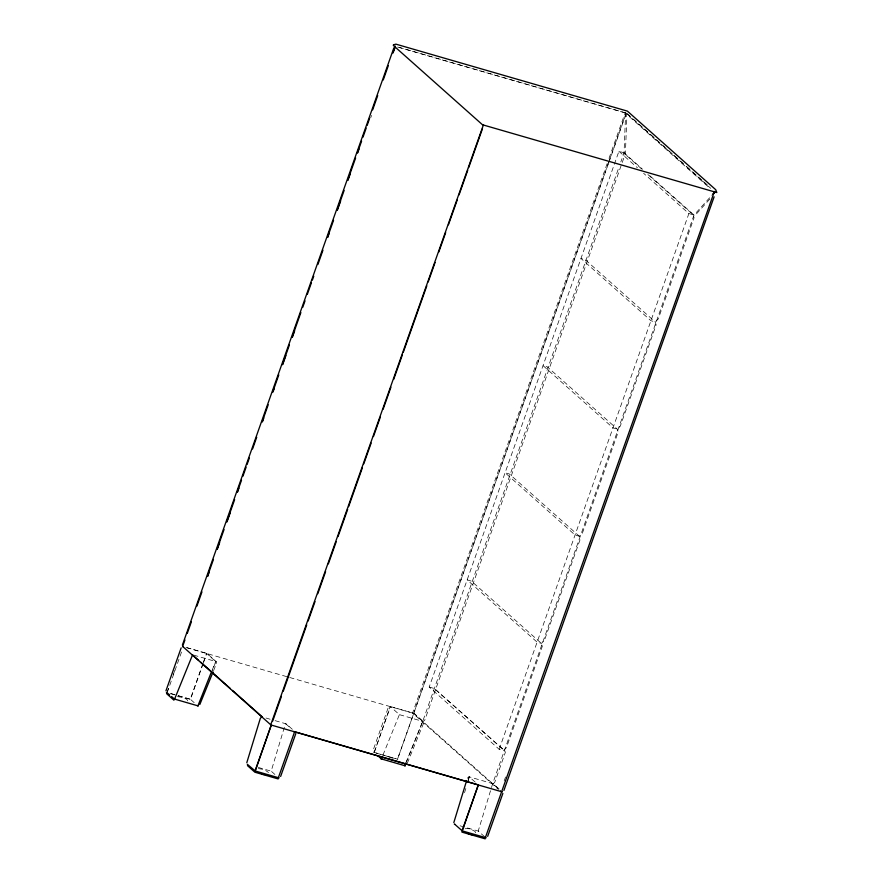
<?xml version="1.0" encoding="UTF-8"?>
<svg xmlns="http://www.w3.org/2000/svg" width="883" height="883" viewBox="0 0 883 883"><rect width="100%" height="100%" fill="white"/><g stroke="black" fill="none" stroke-linecap="round" stroke-linejoin="round"><path stroke-width="0.66" stroke-dasharray="4.42 3.31" d="M625.65 112.627L624.06 152.803L620.837 161.898M274.9 774.468L271.18 771.157L285.452 723.641M467.946 780.749L469.149 776.797L477.493 784.126M464.535 792.691L466.147 787.426M468.156 780.837L469.359 776.885M484.668 836.808L478.211 831.058L492.681 783.629L694.027 215.055L712.945 194.072M166.975 692.449L169.238 686.08M173.289 674.612L174.646 670.793M167.163 692.614L182.494 649.303M370.639 118.002L371.555 115.408M202.924 663.53L190.298 699.193L194.911 703.31M203.377 662.25L206.534 653.332L215.849 661.72L212.251 670.572M203.112 663.685L190.485 699.358L168.454 692.989M203.565 662.416L206.721 653.497M608.343 163.863L397.505 759.259L374.182 752.504L390.418 706.643M607.184 163.521L412.593 713.067L498.454 789.457M609.027 158.333L625.131 112.858L709.976 188.344M609.016 161.28L397.505 759.259M609.48 159.978L625.572 114.525L626.146 114.691L626.753 119.117L625.385 153.587L424.778 720.075L423.288 721.543L398.818 714.468M608.806 162.56L626.279 113.19L395.374 46.38M647.89 174.525L693.166 214.812L694.071 217.77L658.21 319.028L655.219 321.953L650.937 320.717L580.97 258.465L585.252 259.701L655.219 321.953L656.124 324.911L620.274 426.169L617.283 429.094L612.99 427.858L543.023 365.606L547.317 366.853L617.283 429.105L618.188 432.063L582.327 533.321L579.336 536.246L575.054 535.01L505.087 472.758L509.37 473.994L579.336 536.246L580.241 539.204L544.381 640.462L541.4 643.398L537.107 642.151L467.14 579.899L471.434 581.146L541.389 643.398L542.294 646.356L506.445 747.614L503.453 750.539L499.171 749.303L429.204 687.051L618.917 151.313L623.199 152.56L641.72 169.039M405.739 763.133L422.714 721.378L618.994 167.086M499.171 749.303L688.883 213.565L643.608 173.289M504.182 780.881L505.562 776.985M212.097 670.34L215.695 661.477M213.587 670.616L216.655 663.078L216.269 661.643L207.108 653.497L187.108 647.714M382.935 755.12L399.392 714.634L390.242 706.488L374.182 752.504M406.401 762.106L422.714 721.378M407.339 763.155L423.674 722.978L423.288 721.543L414.127 713.398L389.668 706.323L388.167 707.791L372.979 750.693L373.432 752.184L397.891 759.259M709.833 199.039L696.356 213.984L694.027 215.055L648.751 174.779M467.35 778.243L468.785 776.72L493.255 783.795L499.359 789.225M493.255 783.795L494.745 782.327L505.33 752.437L504.877 750.958L434.348 688.541L504.877 750.958M465.054 828.762L467.824 828.464L471.301 829.424L475.01 831.433L475.606 832.801M177.406 696.61L183.355 697.526L187.064 699.535L187.66 700.903M258.333 768.607L264.282 769.523L268.52 772.504M388.564 756.852L390.374 757.426M399.149 47.362L626.102 113.035M624.623 152.969L624.06 152.803L642.581 169.282M688.883 213.565L693.166 214.812M429.204 687.051L433.487 688.287M185.993 647.504L288.388 677.129M289.712 677.504L413.741 713.398M193.664 655.109L216.269 661.643M266.015 718.022L270.11 719.237M275.088 720.649L286.235 723.894L292.339 729.325M170.827 693.541L190.871 699.358M258.233 767.415L271.754 771.323M460.065 825.815L478.774 831.223M391.622 757.956L392.295 758.276M627.239 113.708L632.371 118.267M633.398 119.172L643.641 128.3M644.667 129.205L649.8 133.763M650.826 134.68L662.095 144.713M663.122 145.629L673.376 154.746M674.402 155.662L679.524 160.22M680.55 161.136L685.672 165.695M686.698 166.6L691.83 171.17M692.857 172.075L703.1 181.203M704.126 182.108L709.259 186.666M626.676 113.543L643.078 128.134M644.093 129.039L669.722 151.843M673.828 155.496L685.109 165.529M686.124 166.434L701.51 180.121M702.537 181.037L710.738 188.333M618.917 151.313L637.427 167.792M413.553 713.232L500.816 790.87M285.662 723.729L290.75 728.254"/><path stroke-width="1.32" d="M246.787 762.713L260.33 718.343L261.765 716.819M453.807 822.614L466.555 780.848M165.96 690.793L181.147 647.89M182.384 645.098L393.873 47.859M502.405 791.941L270.926 724.965L182.649 646.422L184.944 639.932M187.251 633.431L191.39 621.742M196.909 606.146L201.964 591.864M207.494 576.268L213.465 559.38M217.152 548.983L224.05 529.502M226.81 521.71L234.635 499.623M237.395 491.831L241.534 480.131M242.913 476.235L246.136 467.14M247.052 464.546L249.348 458.045M252.571 448.95L256.71 437.262M262.24 421.677L268.211 404.778M272.814 391.787L278.796 374.9M282.472 364.513L289.381 345.021M292.141 337.229L300.882 312.549M302.714 307.35L305.021 300.849M307.317 294.359L311.456 282.659M312.383 280.066L313.763 276.169M317.902 264.481L322.957 250.187M327.56 237.196L333.542 220.309M337.218 209.911L344.127 190.43M347.803 180.033L355.628 157.947M357.46 152.748L361.611 141.059M362.99 137.163L366.202 128.068M367.129 125.463L369.425 118.973M372.648 109.878L377.703 95.585M383.233 80L388.288 65.706M392.891 52.715L395.187 46.225M207.671 576.433L209.05 572.537M217.328 549.149L219.635 542.659M226.997 521.864L230.209 512.769M237.571 491.986L238.951 488.089M262.417 421.831L263.796 417.935M273.002 391.953L274.381 388.056M282.659 364.668L285.882 355.573M292.317 337.394L294.624 330.893M327.748 237.361L329.127 233.454M337.405 210.077L340.628 200.982M347.99 180.198L350.286 173.697M357.648 152.914L359.028 149.017M393.067 52.881L395.374 46.38M255.077 770.826L271.313 724.965L270.739 724.8L483.465 124.768M272.692 721.069L281.434 696.389M283.277 691.19L306.732 624.932M308.112 621.036L315.021 601.555M317.781 593.751L325.595 571.665M328.355 563.873L336.18 541.787M338.023 536.588L347.681 509.314M348.597 506.71L362.405 467.736M363.785 463.84L371.147 443.056M373.443 436.555L380.341 417.074M383.101 409.282L390.926 387.196M393.686 379.403L402.427 354.712M403.343 352.118L426.809 285.86M428.189 281.964L435.087 262.472M438.774 252.085L445.672 232.593M448.432 224.801L457.173 200.121M459.017 194.922L467.758 170.231M468.674 167.638L482.471 128.664M280.639 776.433L295.838 733.53M462.096 830.726L478.332 784.866L462.273 830.892L454.679 824.225M713.276 194.006L714.192 191.412M487.67 836.333L502.857 793.431M503.906 790.473L714.115 196.843M174.525 699.259L192.527 654.965M211.059 672.868L197.847 706.003M199.812 704.513L213.079 671.875M381.544 759.159L382.416 756.389M405.739 763.133L404.867 765.903M713.023 193.984L714.833 191.975M267.052 774.976L265.209 774.91M472.228 834.81L470.153 834.325M263.542 774.523L261.743 773.961M714.424 193.234L713.85 193.068L485.418 837.47M182.649 646.422L183.222 646.588M182.825 646.588L183.399 646.753M166.401 692.283L169.746 694.91M293.829 731.488L477.979 784.766M173.796 698.861L198.256 705.936M380.816 758.751L405.275 765.837M247.295 764.248L255.253 770.991L271.313 724.965M454.315 824.148L454.888 824.314M254.679 770.826L279.149 777.901M461.71 830.726L486.169 837.801M278.189 778.949L254.878 772.206L247.45 765.594M461.897 832.106L485.209 838.85M468.763 833.85L466.842 833M259.823 773.1L260.496 773.42M377.692 755.638L381.39 758.916M294.635 731.72L278.399 777.581M192.604 654.932L198.73 660.396M200.783 662.217L230.419 688.585M232.472 690.407L262.119 716.786M171.6 696.555L174.37 699.027M166.523 693.596L173.951 700.208M393.52 44.812L393.31 45.408L482.493 124.757L716.83 192.56L715.683 189.668L627.405 111.126L395.926 44.15L393.52 44.812"/></g></svg>
